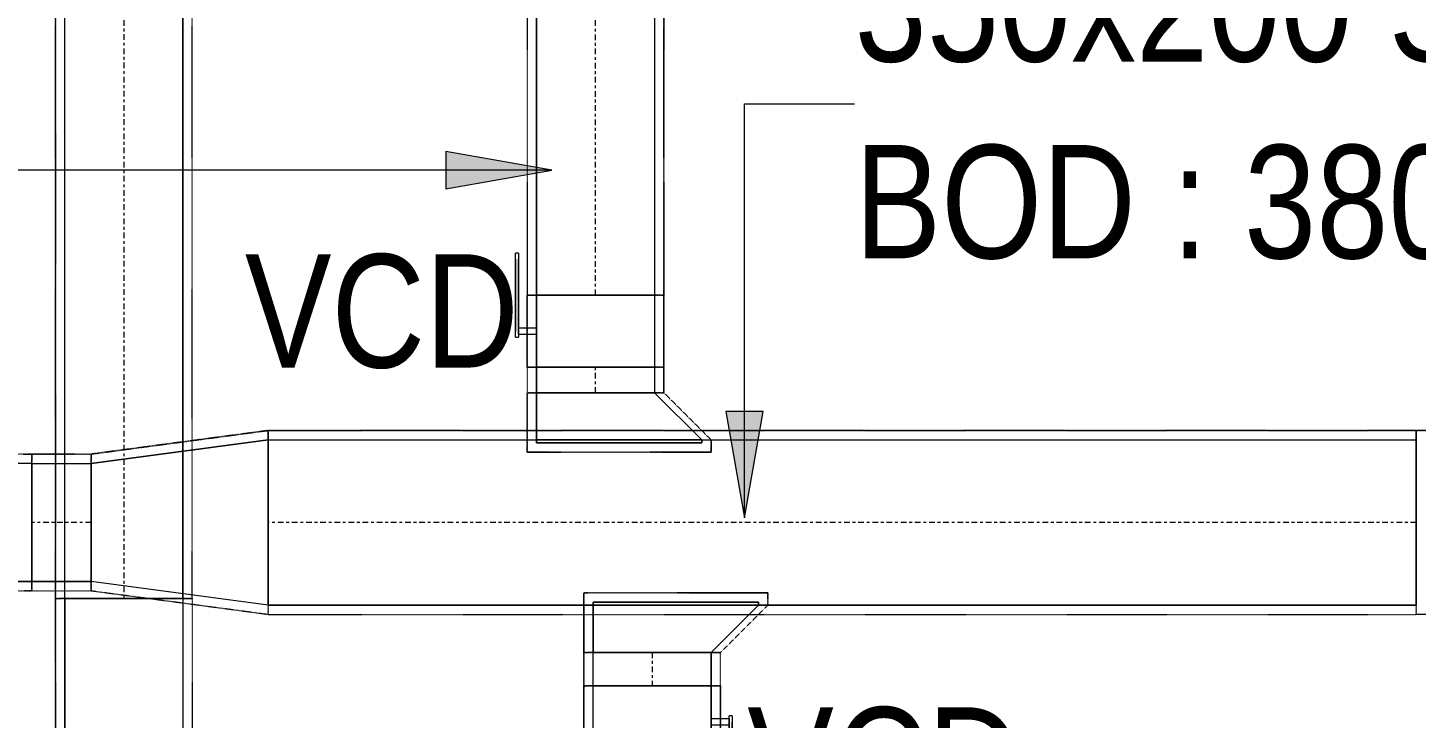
# Model space of a CAD drawing. Header units: inches. Extents: x -83664 to 20107, y -47222 to 19398.
# Drawn here: x -23291 to -20350, y -4536 to -3073 of the extents above; entities that cross this region are included whole.
import ezdxf

# ---------------------------------------------------------------- set-up
doc = ezdxf.new("R2010")
doc.units = ezdxf.units.IN
doc.header["$MEASUREMENT"] = 0
doc.linetypes.add('Center', pattern=[29.999999, 12, -6, 6, -6])
doc.linetypes.add('Hidden 0_50', pattern=[1.0584, 0.5292, -0.5292])
for name, color, linetype, lineweight in [('G-ANNO-TEXT', 7, 'Continuous', 9), ('M-HVAC-DUCT-CNTR', 7, 'Center', 9), ('M-HVAC-DUCT-IDEN', 7, 'Continuous', 18)]:
    doc.layers.add(name, color=color, linetype=linetype, lineweight=lineweight)
doc.layers.add('M-HVAC-DUCT', color=7, linetype='Continuous', lineweight=9, true_color=0xffe97f)
doc.styles.add('Arial Narrow_21', font='ARIALN.TTF', dxfattribs={"height": 240})

# ---------------------------------------------------------------- blocks, each defined once
blk = doc.blocks.new('M_Rec Tap - Beveled - Standard-7691543-FIRST FLOOR AC CONDITIONING LAYOUT - PART A')
at = {"layer": 'M-HVAC-DUCT', "color": 30, "true_color": 0xff7f00}
for p, q in [((0, 225), (-6.096, 225)), ((-6.096, -125), (-6.096, 225)), ((-6.096, 225), (-6.096, -125)), ((-6.096, 225), (0, 225)), ((100, 125), (0, 225)), ((100, 125), (0, 225)), ((100, 125), (100, -125)), ((100, -125), (100, 125)), ((-6.096, -125), (100, -125)), ((100, -125), (-6.096, -125))]:
    blk.add_line(p, q, dxfattribs=at)
blk = doc.blocks.new('M_Rec Tap - Beveled - Standard-7691553-FIRST FLOOR AC CONDITIONING LAYOUT - PART A')
at = {"layer": 'M-HVAC-DUCT', "color": 30, "true_color": 0xff7f00}
for p, q in [((100, 125), (-6.096, 125)), ((-6.096, 125), (100, 125)), ((-6.096, 125), (-6.096, -225)), ((-6.096, -225), (-6.096, 125)), ((100, 125), (100, -125)), ((100, -125), (100, 125)), ((0, -225), (100, -125)), ((0, -225), (100, -125)), ((-6.096, -225), (0, -225)), ((0, -225), (-6.096, -225))]:
    blk.add_line(p, q, dxfattribs=at)
blk = doc.blocks.new('M_Rec Transition - Length - Standard-8295926-FIRST FLOOR AC CONDITIONING LAYOUT - PART A')
at = {"layer": 'M-HVAC-DUCT', "color": 30, "true_color": 0xff7f00}
for p, q in [((0, 175), (0, -175)), ((0, 175), (375, 125)), ((0, 175), (375, 125)), ((0, -175), (0, 175)), ((375, -125), (375, 125)), ((375, 125), (375, -125)), ((0, -175), (375, -125)), ((375, -125), (0, -175))]:
    blk.add_line(p, q, dxfattribs=at)
blk = doc.blocks.new('TEMW-ME-DMP-Volume Control Damper - Standard-V102-FIRST FLOOR AC CONDITIONING LAYOUT - PART A')
at = {"layer": 'M-HVAC-DUCT', "color": 30, "true_color": 0xff7f00}
for p, q in [((-165.1, 163.1), (-165.1, 169.4)), ((-152.4, 169.4), (-165.1, 169.4)), ((-165.1, 163.1), (-152.4, 163.1)), ((0, 169.4), (-152.4, 169.4)), ((-152.4, 169.4), (0, 169.4)), ((0, 163.1), (-152.4, 163.1)), ((-152.4, 163.1), (0, 163.1)), ((-6.3, 125), (-6.3, 163.1)), ((6.4, 163.1), (-6.3, 163.1)), ((6.4, 163.1), (-6.3, 163.1)), ((12.7, 169.4), (0, 169.4)), ((0, 163.1), (12.7, 163.1)), ((6.4, 163.1), (6.4, 125)), ((12.7, 169.4), (12.7, 163.1)), ((-76.2, 125), (-76.2, -125)), ((-76.2, -125), (-76.2, 125)), ((76.2, 125), (-76.2, 125)), ((-76.2, 125), (76.2, 125)), ((-76.2, 125), (76.2, 125)), ((-6.3, 125), (6.4, 125)), ((-6.3, 125), (6.4, 125)), ((76.2, 125), (76.2, -125)), ((76.2, -125), (76.2, 125)), ((-76.2, -125), (76.2, -125)), ((-76.2, -125), (76.2, -125)), ((-76.2, -125), (76.2, -125))]:
    blk.add_line(p, q, dxfattribs=at)
blk = doc.blocks.new('M_Rec Elbow - Radius - 0_75W-V199-FIRST FLOOR AC CONDITIONING LAYOUT - PART A')
at = {"layer": 'M-HVAC-DUCT', "color": 30, "true_color": 0xff7f00}
for p, q in [((127986.8, 94376), (127986.8, 94126)), ((127986.8, 94126), (127986.8, 94376)), ((127986.8, 94376), (128136.8, 94376)), ((128174.3, 94376), (127986.8, 94376)), ((128136.8, 94376), (128136.8, 94126)), ((128174.3, 94376), (128136.8, 94376)), ((128174.3, 94126), (128174.3, 94376)), ((128174.3, 94376), (128174.3, 94126)), ((128136.8, 94126), (127986.8, 94126)), ((128174.3, 94126), (127986.8, 94126)), ((128136.8, 94126), (128174.3, 94126))]:
    blk.add_line(p, q, dxfattribs=at)
blk = doc.blocks.new('M_Rectangular Transition - Length - Standard-9490458-FIRST FLOOR AC CONDITIONING LAYOUT - PART A')
at = {"layer": 'M-HVAC-DUCT', "color": 6, "true_color": 0xff00ff}
for p, q in [((0, 125), (0, -125)), ((0, 125), (375, 125)), ((0, 125), (375, 125)), ((0, -125), (0, 125)), ((375, -125), (375, 125)), ((375, 125), (375, -125)), ((0, -125), (375, -125)), ((375, -125), (0, -125))]:
    blk.add_line(p, q, dxfattribs=at)
blk = doc.blocks.new('TEMW-SMBZ-HO-BM-HVAC-00002_rvt-1-FIRST FLOOR AC CONDITIONING LAYOUT - PART A')
at = {"layer": 'M-HVAC-DUCT', "color": 6, "linetype": 'Hidden 0_50', "true_color": 0xff00ff}
for p, q in [((128224.1, 96215.3), (128224.1, 94090)), ((128224.1, 94090), (128224.1, 96215.3)), ((128514.1, 94090), (128514.1, 96215.3)), ((128514.1, 94090), (128514.1, 96215.3)), ((128224.1, 94090), (128514.1, 94090)), ((128514.1, 94090), (128224.1, 94090)), ((128224.1, 94090), (128224.1, 93715)), ((128224.1, 93715), (128224.1, 94090)), ((128514.1, 94090), (128224.1, 94090)), ((128224.1, 94090), (128514.1, 94090)), ((128514.1, 94090), (128514.1, 93715)), ((128514.1, 94090), (128514.1, 93715))]:
    blk.add_line(p, q, dxfattribs=at)
at = {"layer": 'M-HVAC-DUCT', "color": 6, "true_color": 0xff00ff}
for p, q in [((128244.1, 94090), (128244.1, 96215.3)), ((128244.1, 94090), (128244.1, 96215.3)), ((128494.1, 96215.3), (128494.1, 94090)), ((128494.1, 94090), (128494.1, 96215.3)), ((128494.1, 94090), (128244.1, 94090)), ((128244.1, 94090), (128494.1, 94090))]:
    blk.add_line(p, q, dxfattribs=at)
at = {"layer": 'M-HVAC-DUCT', "color": 30, "linetype": 'Hidden 0_50', "true_color": 0xff7f00}
for p, q in [((129223.4, 96066), (129223.4, 94732.8)), ((129223.4, 96066), (129223.4, 94732.8)), ((129513.4, 94732.8), (129513.4, 96066)), ((129513.4, 96066), (129513.4, 94732.8)), ((129513.4, 94732.8), (129223.4, 94732.8)), ((129223.4, 94732.8), (129513.4, 94732.8)), ((129513.4, 94732.8), (129223.4, 94732.8)), ((129223.4, 94732.8), (129223.4, 94580.4)), ((129223.4, 94580.4), (129223.4, 94732.8)), ((129223.4, 94732.8), (129513.4, 94732.8)), ((129513.4, 94580.4), (129513.4, 94732.8)), ((129513.4, 94732.8), (129513.4, 94580.4)), ((129513.4, 94580.4), (129223.4, 94580.4)), ((129223.4, 94580.4), (129513.4, 94580.4)), ((129223.4, 94580.4), (129223.4, 94526)), ((129223.4, 94580.4), (129223.4, 94526)), ((129223.4, 94580.4), (129513.4, 94580.4)), ((129513.4, 94580.4), (129223.4, 94580.4)), ((129513.4, 94526), (129513.4, 94580.4)), ((129513.4, 94580.4), (129513.4, 94526)), ((129513.4, 94526), (129223.4, 94526)), ((129223.4, 94526), (129513.4, 94526)), ((129223.4, 94526), (129513.4, 94526)), ((129223.4, 94399.9), (129223.4, 94526)), ((129223.4, 94526), (129223.4, 94399.9)), ((129513.4, 94526), (129223.4, 94526)), ((129513.4, 94526), (129613.4, 94426)), ((129613.4, 94426), (129513.4, 94526)), ((128674.8, 94446), (128299.8, 94396)), ((128299.8, 94396), (128674.8, 94446)), ((128674.8, 94446), (128674.8, 94056)), ((128674.8, 94056), (128674.8, 94446)), ((131107, 94446), (128674.8, 94446)), ((128674.8, 94446), (131107, 94446)), ((128674.8, 94056), (128674.8, 94446)), ((128674.8, 94446), (128674.8, 94056)), ((129613.4, 94426), (129613.4, 94399.9)), ((129613.4, 94399.9), (129613.4, 94426)), ((131107, 94446), (131107, 94056)), ((131107, 94056), (131107, 94446)), ((131482, 94446), (131107, 94446)), ((131107, 94446), (131482, 94446)), ((131107, 94446), (131107, 94056)), ((131107, 94056), (131107, 94446)), ((128174.3, 94396), (127966.8, 94396)), ((128156.8, 94396), (128174.3, 94396)), ((128174.3, 94396), (128174.3, 94106)), ((128174.3, 94106), (128174.3, 94396)), ((128299.8, 94396), (128174.3, 94396)), ((128174.3, 94396), (128299.8, 94396)), ((128174.3, 94396), (128174.3, 94106)), ((128174.3, 94396), (128174.3, 94106)), ((128299.8, 94396), (128299.8, 94106)), ((128299.8, 94106), (128299.8, 94396)), ((128299.8, 94396), (128299.8, 94106)), ((128299.8, 94106), (128299.8, 94396)), ((129613.4, 94399.9), (129223.4, 94399.9)), ((129223.4, 94399.9), (129613.4, 94399.9)), ((127966.8, 94106), (128174.3, 94106)), ((128174.3, 94106), (128156.8, 94106)), ((128174.3, 94106), (128299.8, 94106)), ((128174.3, 94106), (128299.8, 94106)), ((128674.8, 94056), (128299.8, 94106)), ((128674.8, 94056), (128299.8, 94106)), ((129343.4, 93976), (129343.4, 94102.1)), ((129343.4, 94102.1), (129733.4, 94102.1)), ((129733.4, 94102.1), (129343.4, 94102.1)), ((129343.4, 94102.1), (129343.4, 93976)), ((129733.4, 94102.1), (129733.4, 94076)), ((129733.4, 94076), (129733.4, 94102.1)), ((129733.4, 94076), (129633.4, 93976)), ((129633.4, 93976), (129733.4, 94076)), ((128674.8, 94056), (131107, 94056)), ((128674.8, 94056), (131107, 94056)), ((131482, 94056), (131107, 94056)), ((131482, 94056), (131107, 94056)), ((129343.4, 93976), (129633.4, 93976)), ((129633.4, 93976), (129343.4, 93976)), ((129343.4, 93976), (129343.4, 93905.3)), ((129343.4, 93905.3), (129343.4, 93976)), ((129633.4, 93976), (129343.4, 93976)), ((129343.4, 93976), (129633.4, 93976)), ((129633.4, 93905.3), (129633.4, 93976)), ((129633.4, 93905.3), (129633.4, 93976)), ((129343.4, 93905.3), (129633.4, 93905.3)), ((129633.4, 93905.3), (129343.4, 93905.3)), ((129633.4, 93905.3), (129343.4, 93905.3)), ((129343.4, 93905.3), (129343.4, 93752.9)), ((129343.4, 93752.9), (129343.4, 93905.3)), ((129343.4, 93905.3), (129633.4, 93905.3)), ((129633.4, 93752.9), (129633.4, 93905.3)), ((129633.4, 93905.3), (129633.4, 93752.9))]:
    blk.add_line(p, q, dxfattribs=at)
at = {"layer": 'M-HVAC-DUCT', "color": 30, "true_color": 0xff7f00}
for p, q in [((129243.4, 94732.8), (129243.4, 96066)), ((129243.4, 96066), (129243.4, 94732.8)), ((129493.4, 96066), (129493.4, 94732.8)), ((129493.4, 96066), (129493.4, 94732.8)), ((129243.4, 94732.8), (129493.4, 94732.8)), ((129493.4, 94732.8), (129243.4, 94732.8)), ((129243.4, 94580.4), (129493.4, 94580.4)), ((129493.4, 94580.4), (129243.4, 94580.4)), ((129243.4, 94526), (129243.4, 94580.4)), ((129243.4, 94580.4), (129243.4, 94526)), ((129493.4, 94580.4), (129493.4, 94526)), ((129493.4, 94580.4), (129493.4, 94526)), ((129243.4, 94526), (129493.4, 94526)), ((129493.4, 94526), (129243.4, 94526)), ((128674.8, 94076), (128674.8, 94426)), ((128674.8, 94426), (128674.8, 94076)), ((128674.8, 94426), (131107, 94426)), ((128674.8, 94426), (131107, 94426)), ((129593.4, 94426), (129243.4, 94426)), ((129243.4, 94426), (129243.4, 94419.9)), ((129243.4, 94419.9), (129243.4, 94426)), ((129243.4, 94426), (129593.4, 94426)), ((129593.4, 94419.9), (129593.4, 94426)), ((129593.4, 94426), (129593.4, 94419.9)), ((131107, 94076), (131107, 94426)), ((131107, 94426), (131107, 94076)), ((129243.4, 94419.9), (129593.4, 94419.9)), ((129593.4, 94419.9), (129243.4, 94419.9)), ((128174.3, 94126), (128174.3, 94376)), ((128174.3, 94376), (128174.3, 94126)), ((128174.3, 94376), (128299.8, 94376)), ((128174.3, 94376), (128299.8, 94376)), ((128299.8, 94126), (128299.8, 94376)), ((128299.8, 94376), (128299.8, 94126)), ((128299.8, 94126), (128174.3, 94126)), ((128174.3, 94126), (128299.8, 94126)), ((131107, 94076), (128674.8, 94076)), ((128674.8, 94076), (131107, 94076)), ((129363.4, 94082.1), (129363.4, 94076)), ((129363.4, 94082.1), (129363.4, 94076)), ((129713.4, 94082.1), (129363.4, 94082.1)), ((129363.4, 94082.1), (129713.4, 94082.1)), ((129713.4, 94076), (129363.4, 94076)), ((129713.4, 94076), (129363.4, 94076)), ((129713.4, 94076), (129713.4, 94082.1)), ((129713.4, 94076), (129713.4, 94082.1)), ((129613.4, 93976), (129363.4, 93976)), ((129363.4, 93976), (129613.4, 93976)), ((129363.4, 93905.3), (129363.4, 93976)), ((129363.4, 93905.3), (129363.4, 93976)), ((129613.4, 93976), (129613.4, 93905.3)), ((129613.4, 93905.3), (129613.4, 93976)), ((129613.4, 93905.3), (129363.4, 93905.3)), ((129363.4, 93905.3), (129613.4, 93905.3))]:
    blk.add_line(p, q, dxfattribs=at)
at = {"layer": 'M-HVAC-DUCT-CNTR', "color": 6, "true_color": 0xff00ff}
blk.add_line((128369.1, 96215.3), (128369.1, 94090), dxfattribs=at)
at = {"layer": 'M-HVAC-DUCT-CNTR', "color": 30, "true_color": 0xff7f00}
for p, q in [((129368.4, 94732.8), (129368.4, 96066)), ((129368.4, 94526), (129368.4, 94580.4)), ((128299.8, 94251), (128174.3, 94251)), ((131107, 94251), (128674.8, 94251)), ((129488.4, 93976), (129488.4, 93905.3))]:
    blk.add_line(p, q, dxfattribs=at)
at = {"layer": 'M-HVAC-DUCT', "color": 6, "linetype": 'Hidden 0_50', "lineweight": 9, "true_color": 0xff00ff, "extrusion": (0, 0, -1)}
for name, p, rotation in [('TEMW-ME-DMP-Volume Control Damper - Standard-V102-FIRST FLOOR AC CONDITIONING LAYOUT - PART A', (-129368.4, 94656.6), 270), ('M_Rec Tap - Beveled - Standard-7691543-FIRST FLOOR AC CONDITIONING LAYOUT - PART A', (-129368.4, 94426), 90), ('M_Rec Tap - Beveled - Standard-7691553-FIRST FLOOR AC CONDITIONING LAYOUT - PART A', (-129488.4, 94076), 270), ('TEMW-ME-DMP-Volume Control Damper - Standard-V102-FIRST FLOOR AC CONDITIONING LAYOUT - PART A', (-129488.4, 93829.1), 90)]:
    blk.add_blockref(name, p, dxfattribs=dict(at, rotation=rotation))
at = {"layer": 'M-HVAC-DUCT', "color": 6, "linetype": 'Hidden 0_50', "lineweight": 9, "true_color": 0xff00ff}
for name, p, rotation in [('M_Rec Transition - Length - Standard-8295926-FIRST FLOOR AC CONDITIONING LAYOUT - PART A', (128674.8, 94251), 180), ('M_Rectangular Transition - Length - Standard-9490458-FIRST FLOOR AC CONDITIONING LAYOUT - PART A', (128369.1, 94090), 270)]:
    blk.add_blockref(name, p, dxfattribs=dict(at, rotation=rotation))
blk.add_blockref('M_Rec Elbow - Radius - 0_75W-V199-FIRST FLOOR AC CONDITIONING LAYOUT - PART A', (0, 0), dxfattribs=at)
blk = doc.blocks.new('TEMW-SMBZ-HO-BM-HVAC-00002_rvt-2-FIRST FLOOR AC CONDITIONING LAYOUT - PART A')
at = {"layer": 'M-HVAC-DUCT', "color": 6, "linetype": 'Hidden 0_50', "true_color": 0xff00ff}
for p, q in [((128224.1, 96215.3), (128224.1, 94090)), ((128224.1, 94090), (128224.1, 96215.3)), ((128514.1, 94090), (128514.1, 96215.3)), ((128514.1, 94090), (128514.1, 96215.3)), ((128224.1, 94090), (128514.1, 94090)), ((128514.1, 94090), (128224.1, 94090)), ((128224.1, 94090), (128224.1, 93715)), ((128224.1, 93715), (128224.1, 94090)), ((128514.1, 94090), (128224.1, 94090)), ((128224.1, 94090), (128514.1, 94090)), ((128514.1, 94090), (128514.1, 93715)), ((128514.1, 94090), (128514.1, 93715))]:
    blk.add_line(p, q, dxfattribs=at)
at = {"layer": 'M-HVAC-DUCT', "color": 6, "true_color": 0xff00ff}
for p, q in [((128244.1, 94090), (128244.1, 96215.3)), ((128244.1, 94090), (128244.1, 96215.3)), ((128494.1, 96215.3), (128494.1, 94090)), ((128494.1, 94090), (128494.1, 96215.3)), ((128494.1, 94090), (128244.1, 94090)), ((128244.1, 94090), (128494.1, 94090))]:
    blk.add_line(p, q, dxfattribs=at)
at = {"layer": 'M-HVAC-DUCT', "color": 30, "linetype": 'Hidden 0_50', "true_color": 0xff7f00}
for p, q in [((129223.4, 96066), (129223.4, 94732.8)), ((129223.4, 96066), (129223.4, 94732.8)), ((129513.4, 94732.8), (129513.4, 96066)), ((129513.4, 96066), (129513.4, 94732.8)), ((129513.4, 94732.8), (129223.4, 94732.8)), ((129223.4, 94732.8), (129513.4, 94732.8)), ((129513.4, 94732.8), (129223.4, 94732.8)), ((129223.4, 94732.8), (129223.4, 94580.4)), ((129223.4, 94580.4), (129223.4, 94732.8)), ((129223.4, 94732.8), (129513.4, 94732.8)), ((129513.4, 94580.4), (129513.4, 94732.8)), ((129513.4, 94732.8), (129513.4, 94580.4)), ((129513.4, 94580.4), (129223.4, 94580.4)), ((129223.4, 94580.4), (129513.4, 94580.4)), ((129223.4, 94580.4), (129223.4, 94526)), ((129223.4, 94580.4), (129223.4, 94526)), ((129223.4, 94580.4), (129513.4, 94580.4)), ((129513.4, 94580.4), (129223.4, 94580.4)), ((129513.4, 94526), (129513.4, 94580.4)), ((129513.4, 94580.4), (129513.4, 94526)), ((129513.4, 94526), (129223.4, 94526)), ((129223.4, 94526), (129513.4, 94526)), ((129223.4, 94526), (129513.4, 94526)), ((129223.4, 94399.9), (129223.4, 94526)), ((129223.4, 94526), (129223.4, 94399.9)), ((129513.4, 94526), (129223.4, 94526)), ((129513.4, 94526), (129613.4, 94426)), ((129613.4, 94426), (129513.4, 94526)), ((128674.8, 94446), (128299.8, 94396)), ((128299.8, 94396), (128674.8, 94446)), ((128674.8, 94446), (128674.8, 94056)), ((128674.8, 94056), (128674.8, 94446)), ((131107, 94446), (128674.8, 94446)), ((128674.8, 94446), (131107, 94446)), ((128674.8, 94056), (128674.8, 94446)), ((128674.8, 94446), (128674.8, 94056)), ((129613.4, 94426), (129613.4, 94399.9)), ((129613.4, 94399.9), (129613.4, 94426)), ((131107, 94446), (131107, 94056)), ((131107, 94056), (131107, 94446)), ((131482, 94446), (131107, 94446)), ((131107, 94446), (131482, 94446)), ((131107, 94446), (131107, 94056)), ((131107, 94056), (131107, 94446)), ((128174.3, 94396), (127966.8, 94396)), ((128156.8, 94396), (128174.3, 94396)), ((128174.3, 94396), (128174.3, 94106)), ((128174.3, 94106), (128174.3, 94396)), ((128299.8, 94396), (128174.3, 94396)), ((128174.3, 94396), (128299.8, 94396)), ((128174.3, 94396), (128174.3, 94106)), ((128174.3, 94396), (128174.3, 94106)), ((128299.8, 94396), (128299.8, 94106)), ((128299.8, 94106), (128299.8, 94396)), ((128299.8, 94396), (128299.8, 94106)), ((128299.8, 94106), (128299.8, 94396)), ((129613.4, 94399.9), (129223.4, 94399.9)), ((129223.4, 94399.9), (129613.4, 94399.9)), ((127966.8, 94106), (128174.3, 94106)), ((128174.3, 94106), (128156.8, 94106)), ((128174.3, 94106), (128299.8, 94106)), ((128174.3, 94106), (128299.8, 94106)), ((128674.8, 94056), (128299.8, 94106)), ((128674.8, 94056), (128299.8, 94106)), ((129343.4, 93976), (129343.4, 94102.1)), ((129343.4, 94102.1), (129733.4, 94102.1)), ((129733.4, 94102.1), (129343.4, 94102.1)), ((129343.4, 94102.1), (129343.4, 93976)), ((129733.4, 94102.1), (129733.4, 94076)), ((129733.4, 94076), (129733.4, 94102.1)), ((129733.4, 94076), (129633.4, 93976)), ((129633.4, 93976), (129733.4, 94076)), ((128674.8, 94056), (131107, 94056)), ((128674.8, 94056), (131107, 94056)), ((131482, 94056), (131107, 94056)), ((131482, 94056), (131107, 94056)), ((129343.4, 93976), (129633.4, 93976)), ((129633.4, 93976), (129343.4, 93976)), ((129343.4, 93976), (129343.4, 93905.3)), ((129343.4, 93905.3), (129343.4, 93976)), ((129633.4, 93976), (129343.4, 93976)), ((129343.4, 93976), (129633.4, 93976)), ((129633.4, 93905.3), (129633.4, 93976)), ((129633.4, 93905.3), (129633.4, 93976)), ((129343.4, 93905.3), (129633.4, 93905.3)), ((129633.4, 93905.3), (129343.4, 93905.3)), ((129633.4, 93905.3), (129343.4, 93905.3)), ((129343.4, 93905.3), (129343.4, 93752.9)), ((129343.4, 93752.9), (129343.4, 93905.3)), ((129343.4, 93905.3), (129633.4, 93905.3)), ((129633.4, 93752.9), (129633.4, 93905.3)), ((129633.4, 93905.3), (129633.4, 93752.9))]:
    blk.add_line(p, q, dxfattribs=at)
at = {"layer": 'M-HVAC-DUCT', "color": 30, "true_color": 0xff7f00}
for p, q in [((129243.4, 94732.8), (129243.4, 96066)), ((129243.4, 96066), (129243.4, 94732.8)), ((129493.4, 96066), (129493.4, 94732.8)), ((129493.4, 96066), (129493.4, 94732.8)), ((129243.4, 94732.8), (129493.4, 94732.8)), ((129493.4, 94732.8), (129243.4, 94732.8)), ((129243.4, 94580.4), (129493.4, 94580.4)), ((129493.4, 94580.4), (129243.4, 94580.4)), ((129243.4, 94526), (129243.4, 94580.4)), ((129243.4, 94580.4), (129243.4, 94526)), ((129493.4, 94580.4), (129493.4, 94526)), ((129493.4, 94580.4), (129493.4, 94526)), ((129243.4, 94526), (129493.4, 94526)), ((129493.4, 94526), (129243.4, 94526)), ((128674.8, 94076), (128674.8, 94426)), ((128674.8, 94426), (128674.8, 94076)), ((128674.8, 94426), (131107, 94426)), ((128674.8, 94426), (131107, 94426)), ((129593.4, 94426), (129243.4, 94426)), ((129243.4, 94426), (129243.4, 94419.9)), ((129243.4, 94419.9), (129243.4, 94426)), ((129243.4, 94426), (129593.4, 94426)), ((129593.4, 94419.9), (129593.4, 94426)), ((129593.4, 94426), (129593.4, 94419.9)), ((131107, 94076), (131107, 94426)), ((131107, 94426), (131107, 94076)), ((129243.4, 94419.9), (129593.4, 94419.9)), ((129593.4, 94419.9), (129243.4, 94419.9)), ((128174.3, 94126), (128174.3, 94376)), ((128174.3, 94376), (128174.3, 94126)), ((128174.3, 94376), (128299.8, 94376)), ((128174.3, 94376), (128299.8, 94376)), ((128299.8, 94126), (128299.8, 94376)), ((128299.8, 94376), (128299.8, 94126)), ((128299.8, 94126), (128174.3, 94126)), ((128174.3, 94126), (128299.8, 94126)), ((131107, 94076), (128674.8, 94076)), ((128674.8, 94076), (131107, 94076)), ((129363.4, 94082.1), (129363.4, 94076)), ((129363.4, 94082.1), (129363.4, 94076)), ((129713.4, 94082.1), (129363.4, 94082.1)), ((129363.4, 94082.1), (129713.4, 94082.1)), ((129713.4, 94076), (129363.4, 94076)), ((129713.4, 94076), (129363.4, 94076)), ((129713.4, 94076), (129713.4, 94082.1)), ((129713.4, 94076), (129713.4, 94082.1)), ((129613.4, 93976), (129363.4, 93976)), ((129363.4, 93976), (129613.4, 93976)), ((129363.4, 93905.3), (129363.4, 93976)), ((129363.4, 93905.3), (129363.4, 93976)), ((129613.4, 93976), (129613.4, 93905.3)), ((129613.4, 93905.3), (129613.4, 93976)), ((129613.4, 93905.3), (129363.4, 93905.3)), ((129363.4, 93905.3), (129613.4, 93905.3))]:
    blk.add_line(p, q, dxfattribs=at)
at = {"layer": 'M-HVAC-DUCT-CNTR', "color": 6, "true_color": 0xff00ff}
blk.add_line((128369.1, 96215.3), (128369.1, 94090), dxfattribs=at)
at = {"layer": 'M-HVAC-DUCT-CNTR', "color": 30, "true_color": 0xff7f00}
for p, q in [((129368.4, 94732.8), (129368.4, 96066)), ((129368.4, 94526), (129368.4, 94580.4)), ((128299.8, 94251), (128174.3, 94251)), ((131107, 94251), (128674.8, 94251)), ((129488.4, 93976), (129488.4, 93905.3))]:
    blk.add_line(p, q, dxfattribs=at)
at = {"layer": 'M-HVAC-DUCT', "color": 6, "linetype": 'Hidden 0_50', "lineweight": 9, "true_color": 0xff00ff, "extrusion": (0, 0, -1)}
for name, p, rotation in [('TEMW-ME-DMP-Volume Control Damper - Standard-V102-FIRST FLOOR AC CONDITIONING LAYOUT - PART A', (-129368.4, 94656.6), 270), ('M_Rec Tap - Beveled - Standard-7691543-FIRST FLOOR AC CONDITIONING LAYOUT - PART A', (-129368.4, 94426), 90), ('M_Rec Tap - Beveled - Standard-7691553-FIRST FLOOR AC CONDITIONING LAYOUT - PART A', (-129488.4, 94076), 270), ('TEMW-ME-DMP-Volume Control Damper - Standard-V102-FIRST FLOOR AC CONDITIONING LAYOUT - PART A', (-129488.4, 93829.1), 90)]:
    blk.add_blockref(name, p, dxfattribs=dict(at, rotation=rotation))
at = {"layer": 'M-HVAC-DUCT', "color": 6, "linetype": 'Hidden 0_50', "lineweight": 9, "true_color": 0xff00ff}
for name, p, rotation in [('M_Rec Transition - Length - Standard-8295926-FIRST FLOOR AC CONDITIONING LAYOUT - PART A', (128674.8, 94251), 180), ('M_Rectangular Transition - Length - Standard-9490458-FIRST FLOOR AC CONDITIONING LAYOUT - PART A', (128369.1, 94090), 270)]:
    blk.add_blockref(name, p, dxfattribs=dict(at, rotation=rotation))
blk.add_blockref('M_Rec Elbow - Radius - 0_75W-V199-FIRST FLOOR AC CONDITIONING LAYOUT - PART A', (0, 0), dxfattribs=at)

msp = doc.modelspace()

# ---------------------------------------------------------------- hatches: boundary and pattern name
at = {"layer": 'M-HVAC-DUCT-IDEN', "lineweight": 9}
for points in [[(-22180.6, -3374.7), (-22405.6, -3335.1), (-22405.6, -3414.4)], [(-21773, -4111.2), (-21733.3, -3886.2), (-21812.6, -3886.2)]]:
    msp.add_hatch(color=256, dxfattribs=at).paths.add_polyline_path(points)

# ---------------------------------------------------------------- linework, layer by layer
for p, q in [((-21773, -3234.4), (-21539.4, -3234.4)), ((-21773, -4111.2), (-21773, -3234.4)), ((-22180.6, -3374.7), (-22405.6, -3335.1)), ((-22405.6, -3335.1), (-22405.6, -3414.4)), ((-22180.6, -3374.7), (-25147.5, -3374.7)), ((-22405.6, -3414.4), (-22180.6, -3374.7)), ((-21733.3, -3886.2), (-21812.6, -3886.2)), ((-21812.6, -3886.2), (-21773, -4111.2)), ((-21773, -4111.2), (-21733.3, -3886.2))]:
    msp.add_line(p, q, dxfattribs=at)

# ---------------------------------------------------------------- block references
at = {"lineweight": 5}
for name in ['TEMW-SMBZ-HO-BM-HVAC-00002_rvt-1-FIRST FLOOR AC CONDITIONING LAYOUT - PART A', 'TEMW-SMBZ-HO-BM-HVAC-00002_rvt-2-FIRST FLOOR AC CONDITIONING LAYOUT - PART A']:
    msp.add_blockref(name, (-151456.7, -98372.2), dxfattribs=at)

# ---------------------------------------------------------------- texts
at = {"layer": 'G-ANNO-TEXT', "char_height": 240, "width": 733.544, "attachment_point": 1, "style": 'Arial Narrow_21'}
for insert in [(-22831.1, -3552.9), (-21766.9, -4512.5)]:
    msp.add_mtext('VCD', dxfattribs=dict(at, insert=insert))
at = {"layer": 'M-HVAC-DUCT-IDEN', "lineweight": 9, "char_height": 240, "attachment_point": 1, "style": 'Arial Narrow_21'}
for s, insert, width in [('350x200 SAD', (-21539.4, -2904.8), 2128.48), ('BOD : 3800', (-21539.4, -3321.5), 1803.797)]:
    msp.add_mtext(s, dxfattribs=dict(at, insert=insert, width=width))

doc.saveas('drawing.dxf')
